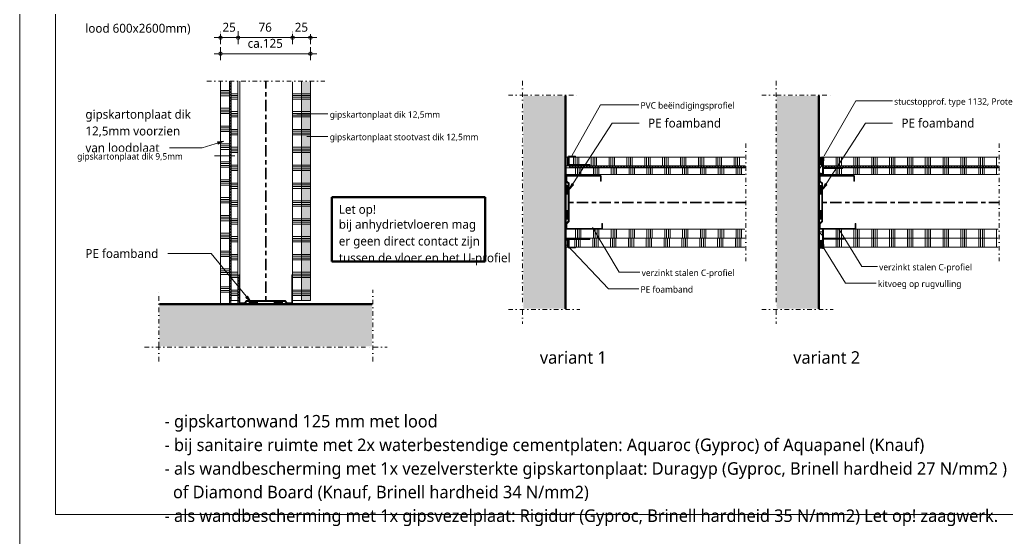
# Model space of a CAD drawing. Header units: millimetres. Extents: x -617 to 12931, y -7813 to -1363.
# Drawn here: x 4071 to 5454, y -2831 to -2105 of the extents above; entities that cross this region are included whole.
import ezdxf

# ---------------------------------------------------------------- set-up
doc = ezdxf.new("R2010")
doc.units = ezdxf.units.MM
for name, pattern in [('Center', [31.75, 6.35, -4.7625, 15.875, -4.7625]), ('Dash dot', [15.875, 6.35, -4.7625, 0, -4.7625]), ('Streep 2_2', [4, 2, -2])]:
    doc.linetypes.add(name, pattern=pattern)
for name, color, linetype, lineweight in [('A-ANNO-DIMS', 211, 'Continuous', 13), ('A-ANNO-DIMS-5', 211, 'Continuous', 13), ('A-ANNO-IDEN', 131, 'Continuous', 18), ('A-DETL', 90, 'Continuous', 13), ('A-DETL-CNTR', 5, 'Center', 35), ('A-DETL-GENF', 92, 'Continuous', 18), ('G-ANNO-TEXT', 231, 'Continuous', 13)]:
    doc.layers.add(name, color=color, linetype=linetype, lineweight=lineweight)
doc.styles.add('Segoe UI_2', font='segoeui.ttf', dxfattribs={"height": 9})
doc.styles.add('Segoe UI_3', font='segoeui.ttf', dxfattribs={"height": 12.5})
doc.styles.add('Segoe UI_4', font='segoeui.ttf', dxfattribs={"height": 17.5})
doc.dimstyles.new('2_5_mm', dxfattribs={"dimscale": 304.8, "dimtxt": 13.092049, "dimasz": 0.016404, "dimexe": 0.029528, "dimexo": 0.0625, "dimgap": 0.014764, "dimtad": 1, "dimdec": 0, "dimzin": 0, "dimdsep": 46, "dimtxsty": 'Segoe UI_3', "dimblk1": 'DOTBLANK', "dimblk2": 'DOTBLANK', "dimsah": 1, "dimcen": 0.09, "dimdle": 0.029528, "dimazin": 0, "dimtfac": 1, "dimtdec": 4, "dimtix": 1, "dimtmove": 0, "dimatfit": 3, "dimfxl": 0.029528, "dimfxlon": 1, "dimtvp": 1, "dimtfill": 1, "dimtolj": 1, "dimtzin": 0, "dimarcsym": 2})

# ---------------------------------------------------------------- blocks, each defined once
blk = doc.blocks.new('40  gipsplaat - D9_5-2957480-22_1 Principedetails metalstud')
at = {"layer": 'A-DETL-GENF', "lineweight": 13}
h = blk.add_hatch(dxfattribs=at)
h.set_pattern_fill('FP_191', color=256, style=0, pattern_type=2)
h.set_pattern_definition([(270, (2508.564, 4376.36), (25, 1e-15), []), (270, (2511.064, 4376.36), (25, 1e-15), []), (270, (2513.564, 4376.36), (25, 1e-15), []), (270, (2516.064, 4376.36), (25, 1e-15), [])])
h.paths.add_polyline_path([(0, 9.5), (0, 0), (306.5, 0), (306.5, 9.5), (127.8, 9.5)])
at = {"layer": 'A-DETL-GENF'}
for p, q in [((306.5, 9.5), (0, 9.5)), ((0, 9.5), (0, 0)), ((306.5, 9.5), (0, 9.5)), ((0, 9.5), (0, 0)), ((0, 0), (306.5, 0)), ((0, 0), (306.5, 0))]:
    blk.add_line(p, q, dxfattribs=at)
blk = doc.blocks.new('40  gipsplaat - D12_5-2957481-22_1 Principedetails metalstud')
at = {"layer": 'A-DETL-GENF', "lineweight": 13}
h = blk.add_hatch(dxfattribs=at)
h.set_pattern_fill('FP_192', color=256, style=0, pattern_type=2)
h.set_pattern_definition([(270, (2513.217, 4364.484), (25, 1e-15), []), (270, (2515.717, 4364.484), (25, 1e-15), []), (270, (2518.217, 4364.484), (25, 1e-15), []), (270, (2520.717, 4364.484), (25, 1e-15), [])])
h.paths.add_polyline_path([(0, 12.5), (0, 0), (311.2, 0), (311.2, 12.5), (132.5, 12.5)])
at = {"layer": 'A-DETL-GENF'}
for p, q in [((311.2, 12.5), (0, 12.5)), ((0, 12.5), (0, 0)), ((311.2, 12.5), (0, 12.5)), ((0, 12.5), (0, 0)), ((0, 0), (311.2, 0)), ((0, 0), (311.2, 0))]:
    blk.add_line(p, q, dxfattribs=at)
blk = doc.blocks.new('40  gipsplaat - D12_5-V149-22_1 Principedetails metalstud')
at = {"layer": 'A-DETL-GENF', "lineweight": 13}
h = blk.add_hatch(dxfattribs=at)
h.set_pattern_fill('FP_193', color=256, style=0, pattern_type=2)
h.set_pattern_definition([(270, (2508.564, 4465.484), (25, 1e-15), []), (270, (2511.064, 4465.484), (25, 1e-15), []), (270, (2513.564, 4465.484), (25, 1e-15), []), (270, (2516.064, 4465.484), (25, 1e-15), [])])
h.paths.add_polyline_path([(0, 0), (306.5, 0), (306.5, 12.5), (0, 12.5)])
at = {"layer": 'A-DETL-GENF'}
for p, q in [((36, 12.5), (0, 12.5)), ((0, 12.5), (0, 0)), ((0, 12.5), (0, 0)), ((0, 0), (306.5, 0)), ((306.5, 12.5), (36, 12.5)), ((306.5, 12.5), (36, 12.5))]:
    blk.add_line(p, q, dxfattribs=at)
blk = doc.blocks.new('40  gipsplaat - stootvast D12_5-V150-22_1 Principedetails metalstud')
at = {"layer": 'A-DETL-GENF'}
blk.add_hatch(color=256, dxfattribs=at).paths.add_polyline_path([(0, 12.5), (0, 0), (306.5, 0), (306.5, 12.5), (127.8, 12.5)])
at = {"layer": 'A-DETL-GENF', "lineweight": 13}
h = blk.add_hatch(dxfattribs=at)
h.set_pattern_fill('FP_194', color=256, style=0, pattern_type=2)
h.set_pattern_definition([(270, (2508.564, 4477.984), (25, 1e-15), []), (270, (2511.064, 4477.984), (25, 1e-15), []), (270, (2513.564, 4477.984), (25, 1e-15), []), (270, (2516.064, 4477.984), (25, 1e-15), [])])
h.paths.add_polyline_path([(0, 12.5), (0, 0), (306.5, 0), (306.5, 12.5), (127.8, 12.5)])
at = {"layer": 'A-DETL-GENF'}
for p, q in [((306.5, 12.5), (0, 12.5)), ((0, 12.5), (0, 0)), ((306.5, 12.5), (0, 12.5)), ((0, 12.5), (0, 0)), ((0, 0), (306.5, 0)), ((0, 0), (306.5, 0))]:
    blk.add_line(p, q, dxfattribs=at)
blk = doc.blocks.new('22 metalstud profiel - 75 mm hor-2069737-22_1 Principedetails metalstud')
at = {"layer": 'A-DETL-GENF'}
for points in [[(-29.5, 0), (-36.5, 0), (-37.5, -1), (-37.5, -40), (-36.5, -40), (-36.5, -1), (-29.9, -1), (-26.9, -4), (26.9, -4), (29.9, -1), (36.5, -1), (36.5, -40), (37.5, -40), (37.5, -1), (36.5, 0), (29.5, 0), (26.5, -3), (-26.5, -3)], [(-23.5, 1), (-23.5, -3), (-11.5, -3), (-11.5, 1)], [(11.5, 1), (11.5, -3), (23.5, -3), (23.5, 1)]]:
    blk.add_hatch(color=256, dxfattribs=at).paths.add_polyline_path(points)
for p, q in [((-36.5, 0), (-37.5, -1)), ((-29.5, 0), (-36.5, 0)), ((-26.5, -3), (-29.5, 0)), ((-23.5, 1), (-23.5, -3)), ((-11.5, -3), (-11.5, 1)), ((11.5, 1), (11.5, -3)), ((23.5, -3), (23.5, 1)), ((29.5, 0), (26.5, -3)), ((36.5, 0), (29.5, 0)), ((37.5, -1), (36.5, 0)), ((-37.5, -1), (-37.5, -40)), ((-36.5, -40), (-36.5, -1)), ((-36.5, -1), (-29.9, -1)), ((-29.9, -1), (-26.9, -4)), ((-26.9, -4), (26.9, -4)), ((26.5, -3), (-26.5, -3)), ((26.9, -4), (29.9, -1)), ((29.9, -1), (36.5, -1)), ((36.5, -1), (36.5, -40)), ((37.5, -40), (37.5, -1)), ((-37.5, -40), (-36.5, -40)), ((36.5, -40), (37.5, -40)), ((37.5, -40), (36.5, -40))]:
    blk.add_line(p, q, dxfattribs=at)
blk = doc.blocks.new('00 afbreeklijn 1 s l - Type 1-V18-22_1 Principedetails metalstud')
at = {"layer": 'A-DETL-GENF', "linetype": 'Dash dot'}
blk.add_line((145, 0), (-20, 0), dxfattribs=at)
blk = doc.blocks.new('30 loodslabbe - 2mm-2082885-22_1 Principedetails metalstud')
at = {"layer": 'A-DETL-GENF'}
for p, q in [((0, 2), (312.5, 2)), ((0, 0), (312.5, 0))]:
    blk.add_line(p, q, dxfattribs=at)
at = {"layer": 'A-DETL-GENF', "linetype": 'Streep 2_2', "lineweight": 50}
blk.add_line((0, 1), (312.5, 1), dxfattribs=at)
blk = doc.blocks.new('40  gipsplaat - D9_5-2957489-22_1 Principedetails metalstud')
at = {"layer": 'A-DETL-GENF', "lineweight": 13}
h = blk.add_hatch(dxfattribs=at)
h.set_pattern_fill('FP_199', color=256, style=0, pattern_type=2)
h.set_pattern_definition([(90, (-5185.437, 2322.223), (-25, 1e-15), []), (90, (-5182.937, 2322.223), (-25, 1e-15), []), (90, (-5180.437, 2322.223), (-25, 1e-15), []), (90, (-5177.937, 2322.223), (-25, 1e-15), [])])
h.paths.add_polyline_path([(0, 0), (246.5, 0), (246.5, 9.5), (0, 9.5), (0, 1.5)])
at = {"layer": 'A-DETL-GENF'}
for p, q in [((246.5, 9.5), (0, 9.5)), ((0, 9.5), (0, 2.4)), ((246.5, 9.5), (0, 9.5)), ((0, 2.4), (0, 0)), ((0, 2.4), (0, 0)), ((0, 0), (246.5, 0)), ((0, 0), (246.5, 0))]:
    blk.add_line(p, q, dxfattribs=at)
blk = doc.blocks.new('40  gipsplaat - D12_5-V155-22_1 Principedetails metalstud')
at = {"layer": 'A-DETL-GENF', "lineweight": 13}
h = blk.add_hatch(dxfattribs=at)
h.set_pattern_fill('FP_200', color=256, style=0, pattern_type=2)
h.set_pattern_definition([(90, (-5185.437, 2310.036), (-25, 1e-15), []), (90, (-5182.937, 2310.036), (-25, 1e-15), []), (90, (-5180.437, 2310.036), (-25, 1e-15), []), (90, (-5177.937, 2310.036), (-25, 1e-15), [])])
h.paths.add_polyline_path([(0, 0), (246.5, 0), (246.5, 12.5), (0, 12.5), (0, 0.3)])
at = {"layer": 'A-DETL-GENF'}
for p, q in [((246.5, 12.5), (0, 12.5)), ((0, 12.5), (0, 0)), ((246.5, 12.5), (0, 12.5)), ((0, 0), (246.5, 0)), ((0, 0), (246.5, 0))]:
    blk.add_line(p, q, dxfattribs=at)
blk = doc.blocks.new('40  gipsplaat - D12_5-V156-22_1 Principedetails metalstud')
at = {"layer": 'A-DETL-GENF', "lineweight": 13}
h = blk.add_hatch(dxfattribs=at)
h.set_pattern_fill('FP_201', color=256, style=0, pattern_type=2)
h.set_pattern_definition([(90, (-5185.437, 2411.036), (-25, 1e-15), []), (90, (-5182.937, 2411.036), (-25, 1e-15), []), (90, (-5180.437, 2411.036), (-25, 1e-15), []), (90, (-5177.937, 2411.036), (-25, 1e-15), [])])
h.paths.add_polyline_path([(47, 0), (246.5, 0), (246.5, 12.5), (0, 12.5), (0, 0), (46, 0)])
at = {"layer": 'A-DETL-GENF'}
for p, q in [((36, 12.5), (0, 12.5)), ((0, 12.5), (0, 7.8)), ((0, 12.5), (0, 7.8)), ((0, 7.8), (0, 0)), ((0, 7.8), (0, 0)), ((0, 0), (246.5, 0)), ((46, 12.5), (36, 12.5)), ((246.5, 12.5), (46, 12.5)), ((246.5, 12.5), (46, 12.5))]:
    blk.add_line(p, q, dxfattribs=at)
blk = doc.blocks.new('40  gipsplaat - D12_5-V157-22_1 Principedetails metalstud')
at = {"layer": 'A-DETL-GENF', "lineweight": 13}
h = blk.add_hatch(dxfattribs=at)
h.set_pattern_fill('FP_202', color=256, style=0, pattern_type=2)
h.set_pattern_definition([(90, (-5185.437, 2423.536), (-25, 1e-15), []), (90, (-5182.937, 2423.536), (-25, 1e-15), []), (90, (-5180.437, 2423.536), (-25, 1e-15), []), (90, (-5177.937, 2423.536), (-25, 1e-15), [])])
h.paths.add_polyline_path([(191.1, 0), (246.5, 0), (246.5, 12.5), (0, 12.5), (0, 0)])
at = {"layer": 'A-DETL-GENF'}
for p, q in [((246.5, 12.5), (0, 12.5)), ((0, 12.5), (0, 0)), ((246.5, 12.5), (0, 12.5)), ((0, 0), (246.5, 0)), ((0, 0), (246.5, 0))]:
    blk.add_line(p, q, dxfattribs=at)
blk = doc.blocks.new('22 metalstud profiel - 75 mm-2080821-22_1 Principedetails metalstud')
at = {"layer": 'A-DETL-GENF'}
for points in [[(-23.5, -3), (-11.5, -3), (-11.5, 1), (-23.5, 1)], [(11.5, -3), (23.5, -3), (23.5, 1), (11.5, 1)], [(-37.5, -50), (-36.5, -51), (-29.5, -51), (-29.5, -50), (-36.5, -50), (-36.5, -1), (-29.9, -1), (-26.9, -4), (26.9, -4), (29.9, -1), (36.5, -1), (36.5, -48), (29.5, -48), (29.5, -49), (36.5, -49), (37.5, -48), (37.5, -1), (36.5, 0), (29.5, 0), (26.5, -3), (-26.5, -3), (-29.5, 0), (-36.5, 0), (-37.5, -1)]]:
    blk.add_hatch(color=256, dxfattribs=at).paths.add_polyline_path(points)
for p, q in [((-36.5, 0), (-37.5, -1)), ((-29.5, 0), (-36.5, 0)), ((-26.5, -3), (-29.5, 0)), ((-23.5, 1), (-23.5, -3)), ((-11.5, -3), (-11.5, 1)), ((11.5, 1), (11.5, -3)), ((23.5, -3), (23.5, 1)), ((29.5, 0), (26.5, -3)), ((36.5, 0), (29.5, 0)), ((37.5, -1), (36.5, 0)), ((-37.5, -1), (-37.5, -50)), ((-36.5, -50), (-36.5, -1)), ((-36.5, -1), (-29.9, -1)), ((-29.9, -1), (-26.9, -4)), ((-26.9, -4), (26.9, -4)), ((26.5, -3), (-26.5, -3)), ((26.9, -4), (29.9, -1)), ((29.9, -1), (36.5, -1)), ((36.5, -1), (36.5, -48)), ((37.5, -48), (37.5, -1)), ((-37.5, -50), (-36.5, -51)), ((-29.5, -50), (-36.5, -50)), ((-36.5, -51), (-29.5, -51)), ((-29.5, -51), (-29.5, -50)), ((36.5, -48), (29.5, -48)), ((29.5, -48), (29.5, -49)), ((29.5, -49), (36.5, -49)), ((36.5, -49), (37.5, -48))]:
    blk.add_line(p, q, dxfattribs=at)
blk = doc.blocks.new('42 stucstopprofiel droogbouw - type 1131-V158-22_1 Principedetails metalstud')
at = {"layer": 'A-DETL-GENF', "lineweight": 35}
for p, q in [((0, 14), (-1, 14)), ((-1, 14), (-1, 9)), ((0, 1), (0, 14)), ((-30, 1), (0, 1))]:
    blk.add_line(p, q, dxfattribs=at)
blk = doc.blocks.new('42 stucstopprofiel droogbouw - type 1132-4980359-22_1 Principedetails metalstud')
at = {"layer": 'A-DETL-GENF', "lineweight": 35}
for p, q in [((-28, -1), (0, -1)), ((-1, -16.5), (-1, -11.5)), ((0, -1), (0, -16.5)), ((0, -16.5), (-1, -16.5))]:
    blk.add_line(p, q, dxfattribs=at)
blk = doc.blocks.new('40  gipsplaat - D9_5-2957490-22_1 Principedetails metalstud')
at = {"layer": 'A-DETL-GENF', "lineweight": 13}
h = blk.add_hatch(dxfattribs=at)
h.set_pattern_fill('FP_203', color=256, style=0, pattern_type=2)
h.set_pattern_definition([(90, (-4825.437, 2322.223), (-25, 1e-15), []), (90, (-4822.937, 2322.223), (-25, 1e-15), []), (90, (-4820.437, 2322.223), (-25, 1e-15), []), (90, (-4817.937, 2322.223), (-25, 1e-15), [])])
h.paths.add_polyline_path([(0, 0), (251.5, 0), (251.5, 9.5), (0, 9.5)])
at = {"layer": 'A-DETL-GENF'}
for p, q in [((251.5, 9.5), (0, 9.5)), ((0, 9.5), (0, 0)), ((251.5, 9.5), (0, 9.5)), ((0, 0), (251.5, 0)), ((0, 0), (251.5, 0))]:
    blk.add_line(p, q, dxfattribs=at)
blk = doc.blocks.new('40  gipsplaat - D12_5-V159-22_1 Principedetails metalstud')
at = {"layer": 'A-DETL-GENF', "lineweight": 13}
h = blk.add_hatch(dxfattribs=at)
h.set_pattern_fill('FP_204', color=256, style=0, pattern_type=2)
h.set_pattern_definition([(90, (-4828.437, 2310.036), (-25, 1e-15), []), (90, (-4825.937, 2310.036), (-25, 1e-15), []), (90, (-4823.437, 2310.036), (-25, 1e-15), []), (90, (-4820.937, 2310.036), (-25, 1e-15), [])])
h.paths.add_polyline_path([(2, 0), (248.5, 0), (248.5, 12.5), (2, 12.5), (2, 2), (31, 2), (31, 1), (1, 1), (1, 12.5), (0, 12.5), (0, 0), (1, 0)])
at = {"layer": 'A-DETL-GENF'}
for p, q in [((1, 12.5), (0, 12.5)), ((0, 12.5), (0, 0)), ((1, 12.5), (0, 12.5)), ((0, 0), (248.5, 0)), ((0, 0), (248.5, 0)), ((11, 12.5), (2, 12.5)), ((248.5, 12.5), (11, 12.5)), ((248.5, 12.5), (11, 12.5))]:
    blk.add_line(p, q, dxfattribs=at)
blk = doc.blocks.new('40  gipsplaat - D12_5-V160-22_1 Principedetails metalstud')
at = {"layer": 'A-DETL-GENF', "lineweight": 13}
h = blk.add_hatch(dxfattribs=at)
h.set_pattern_fill('FP_205', color=256, style=0, pattern_type=2)
h.set_pattern_definition([(90, (-4825.437, 2411.036), (-25, 1e-15), []), (90, (-4822.937, 2411.036), (-25, 1e-15), []), (90, (-4820.437, 2411.036), (-25, 1e-15), []), (90, (-4817.937, 2411.036), (-25, 1e-15), [])])
h.paths.add_polyline_path([(41, 0), (251.5, 0), (251.5, 12.5), (0, 12.5), (0, 0), (3, 0)])
at = {"layer": 'A-DETL-GENF'}
for p, q in [((2, 12.5), (0, 12.5)), ((2, 12.5), (0, 12.5)), ((0, 0), (1, 0)), ((1, 0), (3, 0)), ((41, 12.5), (2, 12.5)), ((3, 0), (251.5, 0)), ((51, 12.5), (41, 12.5)), ((251.5, 12.5), (51, 12.5)), ((251.5, 12.5), (51, 12.5))]:
    blk.add_line(p, q, dxfattribs=at)
blk = doc.blocks.new('40  gipsplaat - D12_5-V161-22_1 Principedetails metalstud')
at = {"layer": 'A-DETL-GENF', "lineweight": 13}
h = blk.add_hatch(dxfattribs=at)
h.set_pattern_fill('FP_206', color=256, style=0, pattern_type=2)
h.set_pattern_definition([(90, (-4826.437, 2423.536), (-25, 1e-15), []), (90, (-4823.937, 2423.536), (-25, 1e-15), []), (90, (-4821.437, 2423.536), (-25, 1e-15), []), (90, (-4818.937, 2423.536), (-25, 1e-15), [])])
h.paths.add_polyline_path([(2, 0), (3, 0), (3, 11.5), (33, 11.5), (33, 10.5), (4, 10.5), (4, 0), (250.5, 0), (250.5, 12.5), (2, 12.5), (2, 10.5)])
at = {"layer": 'A-DETL-GENF'}
for p, q in [((250.5, 12.5), (2, 12.5)), ((250.5, 12.5), (2, 12.5)), ((2, 0), (3, 0)), ((2, 0), (3, 0)), ((13, 0), (250.5, 0)), ((13, 0), (250.5, 0))]:
    blk.add_line(p, q, dxfattribs=at)
blk = doc.blocks.new('30 rugvulling kitvoeg - vierkante rugvulling-V162-22_1 Principedetails metalstud')
at = {"layer": 'A-DETL-GENF', "lineweight": 13}
h = blk.add_hatch(dxfattribs=at)
h.set_pattern_fill('FP_207', color=256, style=0, pattern_type=2)
h.set_pattern_definition([(45, (-4835.437, 2423.536), (-10.6066, 10.6066), []), (135, (-4835.437, 2423.536), (-10.6066, -10.6066), [])])
h.paths.add_polyline_path([(3, 0), (3, 12.5), (0, 12.5), (0, 0)])
at = {"layer": 'A-DETL-GENF'}
for p, q in [((3, 12.5), (0, 12.5)), ((0, 0), (3, 0)), ((3, 0), (3, 12.5))]:
    blk.add_line(p, q, dxfattribs=at)
blk = doc.blocks.new('42 PVC beëindigingsprofiel - Type 3741-2060503-22_1 Principedetails metalstud')
at = {"layer": 'A-DETL-GENF'}
for p, q in [((-2, 2), (-31, 2)), ((-31, 2), (-31, 1)), ((-31, 1), (-1, 1)), ((-1, 13.5), (-11, 13.5)), ((-11, 13.5), (-11, 12.5)), ((-11, 12.5), (-2, 12.5)), ((-2, 12.5), (-2, 2)), ((-1, 1), (-1, 13.5))]:
    blk.add_line(p, q, dxfattribs=at)
blk = doc.blocks.new('42 PVC beëindigingsprofiel - Type 3741-4977620-22_1 Principedetails metalstud')
at = {"layer": 'A-DETL-GENF'}
for p, q in [((-1, -1), (-31, -1)), ((-31, -1), (-31, -2)), ((-31, -2), (-2, -2)), ((-2, -12.5), (-11, -12.5)), ((-11, -12.5), (-11, -13.5)), ((-11, -13.5), (-1, -13.5)), ((-2, -2), (-2, -12.5)), ((-1, -13.5), (-1, -1))]:
    blk.add_line(p, q, dxfattribs=at)
blk = doc.blocks.new('30 rugvulling kitvoeg - vierkante rugvulling-V163-22_1 Principedetails metalstud')
at = {"layer": 'A-DETL-GENF', "lineweight": 13}
h = blk.add_hatch(dxfattribs=at)
h.set_pattern_fill('FP_208', color=256, style=0, pattern_type=2)
h.set_pattern_definition([(45, (-4835.437, 2310.036), (-10.6066, 10.6066), []), (135, (-4835.437, 2310.036), (-10.6066, -10.6066), [])])
h.paths.add_polyline_path([(3, 0), (3, 12.5), (0, 12.5), (0, 0)])
at = {"layer": 'A-DETL-GENF'}
for p, q in [((3, 12.5), (0, 12.5)), ((0, 0), (3, 0)), ((3, 0), (3, 12.5))]:
    blk.add_line(p, q, dxfattribs=at)
blk = doc.blocks.new('30 loodslabbe - 2mm-2082908-22_1 Principedetails metalstud')
at = {"layer": 'A-DETL-GENF'}
for p, q in [((0, 2), (247.5, 2)), ((0, 0), (247.5, 0))]:
    blk.add_line(p, q, dxfattribs=at)
at = {"layer": 'A-DETL-GENF', "linetype": 'Streep 2_2', "lineweight": 50}
blk.add_line((0, 1), (247.5, 1), dxfattribs=at)
blk = doc.blocks.new('30 loodslabbe - 2mm-2082895-22_1 Principedetails metalstud')
at = {"layer": 'A-DETL-GENF'}
for p, q in [((0, 2), (47, 2)), ((0, 0), (47, 0))]:
    blk.add_line(p, q, dxfattribs=at)
at = {"layer": 'A-DETL-GENF', "linetype": 'Streep 2_2', "lineweight": 50}
blk.add_line((0, 1), (47, 1), dxfattribs=at)
blk = doc.blocks.new('30 loodslabbe - 2mm-2082896-22_1 Principedetails metalstud')
at = {"layer": 'A-DETL-GENF'}
for p, q in [((0, 2), (40, 2)), ((0, 0), (40, 0))]:
    blk.add_line(p, q, dxfattribs=at)
at = {"layer": 'A-DETL-GENF', "linetype": 'Streep 2_2', "lineweight": 50}
blk.add_line((0, 1), (40, 1), dxfattribs=at)
blk = doc.blocks.new('30 kitvoeg op rugvulling - holle kitvoeg 5mm-4457898-22_1 Principedetails metalstud')
at = {"layer": 'A-DETL-GENF', "lineweight": 13}
blk.add_hatch(color=256, dxfattribs=at).paths.add_polyline_path([(5, 0), (3.3, -0.4), (1.7, -0.4), (0, 0), (0, -12.2), (0.6, -11.6), (1.3, -11.2), (2.1, -11), (2.9, -11), (3.7, -11.2), (4.4, -11.6), (5, -12.2), (5, -11)])
h = blk.add_hatch(dxfattribs=at)
h.set_pattern_fill('FP_212', color=256, style=0, pattern_type=2)
h.set_pattern_definition([(225, (5195.437, -2425.557), (10.6066, -10.6066), []), (315, (5195.437, -2425.557), (10.6066, 10.6066), [])])
h.paths.add_polyline_path([(2.1, -11), (1.3, -11.2), (0.6, -11.6), (0, -12.2), (0, -22.3), (0.6, -22.8), (1.3, -23.2), (2.1, -23.4), (2.9, -23.4), (3.7, -23.2), (4.4, -22.8), (5, -22.3), (5, -12.2), (4.4, -11.6), (3.7, -11.2), (2.9, -11)])
at = {"layer": 'A-DETL-GENF'}
blk.add_line((0, 0), (0, -12.2), dxfattribs=at)
at = {"layer": 'A-DETL-GENF', "lineweight": 13}
blk.add_line((0, -12.2), (0, -22.3), dxfattribs=at)
for centre, start, end in [((2.5, -14.4), 41.4096, 138.5904), ((2.5, -20.1), 221.4096, 318.5904)]:
    blk.add_arc(centre, 3.33, start, end, dxfattribs=at)
at = {"layer": 'A-DETL-GENF'}
blk.add_open_spline([(5, 0), (4.4, -0.2), (3.3, -0.5), (1.7, -0.5), (0.6, -0.2), (0, 0)], degree=3, dxfattribs=at)
blk = doc.blocks.new('30 kitvoeg op rugvulling - holle kitvoeg 5mm-4457899-22_1 Principedetails metalstud')
at = {"layer": 'A-DETL-GENF', "lineweight": 13}
h = blk.add_hatch(dxfattribs=at)
h.set_pattern_fill('FP_213', color=256, style=0, pattern_type=2)
h.set_pattern_definition([(225, (5195.437, -2297.536), (10.6066, -10.6066), []), (315, (5195.437, -2297.536), (10.6066, 10.6066), [])])
h.paths.add_polyline_path([(2.1, 23.4), (1.3, 23.2), (0.6, 22.8), (0, 22.3), (0, 12.2), (0.6, 11.6), (1.3, 11.2), (2.1, 11), (2.9, 11), (3.7, 11.2), (4.4, 11.6), (5, 12.2), (5, 22.3), (4.4, 22.8), (3.7, 23.2), (2.9, 23.4)])
blk.add_hatch(color=256, dxfattribs=at).paths.add_polyline_path([(0, 12.2), (0, 0), (1.7, 0.4), (3.3, 0.4), (5, 0), (5, 12.2), (4.4, 11.6), (3.7, 11.2), (2.9, 11), (2.1, 11), (1.3, 11.2), (0.6, 11.6)])
blk.add_line((0, 22.3), (0, 12.2), dxfattribs=at)
at = {"layer": 'A-DETL-GENF'}
blk.add_line((0, 12.2), (0, 0), dxfattribs=at)
at = {"layer": 'A-DETL-GENF', "lineweight": 13}
for centre, start, end in [((2.5, 20.1), 41.4096, 138.5904), ((2.5, 14.4), 221.4096, 318.5904)]:
    blk.add_arc(centre, 3.33, start, end, dxfattribs=at)
at = {"layer": 'A-DETL-GENF'}
blk.add_open_spline([(0, 0), (0.6, 0.2), (1.7, 0.5), (3.3, 0.5), (4.4, 0.2), (5, 0)], degree=3, dxfattribs=at)
blk = doc.blocks.new('23 vloerweergave - 23 DI vloerweergave s e-2127734-22_1 Principedetails metalstud')
at = {"layer": 'A-DETL-GENF', "linetype": 'Dash dot'}
blk.add_hatch(color=256, dxfattribs=at).paths.add_polyline_path([(149, 0), (149, 59), (-149, 59), (-149, 0)])
for p, q in [((-150, 80), (-150, -20)), ((150, 80), (150, 61)), ((-151, 60), (-170, 60)), ((170, 60), (-149, 60)), ((150, 59), (150, -20))]:
    blk.add_line(p, q, dxfattribs=at)
at = {"layer": 'A-DETL-GENF', "lineweight": 50}
blk.add_line((-149, 0), (149, 0), dxfattribs=at)
blk = doc.blocks.new('30 loodslabbe - 2mm-2084139-22_1 Principedetails metalstud')
at = {"layer": 'A-DETL-GENF'}
for p, q in [((0, 2), (41, 2)), ((0, 0), (41, 0))]:
    blk.add_line(p, q, dxfattribs=at)
at = {"layer": 'A-DETL-GENF', "linetype": 'Streep 2_2', "lineweight": 50}
blk.add_line((0, 1), (41, 1), dxfattribs=at)
blk = doc.blocks.new('DIMBLOCK73-22_1 Principedetails metalstud')
at = {"layer": 'A-ANNO-DIMS-5'}
for p, q in [((4352, -2152.9), (4352, -2143.9)), ((4478, -2152.9), (4478, -2143.9)), ((4343, -2152.9), (4487, -2152.9)), ((4352, -2152.9), (4352, -2161.9)), ((4478, -2152.9), (4478, -2161.9))]:
    blk.add_line(p, q, dxfattribs=at)
for centre in [(4352, -2152.9), (4478, -2152.9)]:
    blk.add_circle(centre, 2.5, dxfattribs=at)
at = {"layer": 'A-ANNO-DIMS-5', "color": 0, "insert": (4390.1, -2132.1), "char_height": 12.5, "width": 59.7, "attachment_point": 1, "line_spacing_factor": 1.142579, "style": 'Segoe UI_3', "bg_fill": 3, "box_fill_scale": 1.25, "bg_fill_color": 9, "bg_fill_true_color": 13158600, "bg_fill_transparency": 0}
blk.add_mtext('ca.125', dxfattribs=at)
blk = doc.blocks.new('_DotBlank')
at = {"color": 0, "linetype": 'ByBlock', "lineweight": -2}
blk.add_line((-0.5, 0), (-1, 0), dxfattribs=at)
blk.add_circle((0, 0), 0.5, dxfattribs=at)
blk = doc.blocks.new('DIMBLOCK74-22_1 Principedetails metalstud')
at = {"layer": 'A-ANNO-DIMS-5'}
for p, q in [((4343, -2130.4), (4376.7, -2130.4)), ((4352, -2130.4), (4352, -2121.4)), ((4352, -2130.4), (4352, -2139.4)), ((4376.7, -2130.4), (4376.7, -2121.4)), ((4376.7, -2130.4), (4376.7, -2139.4))]:
    blk.add_line(p, q, dxfattribs=at)
for centre in [(4352, -2130.4), (4376.7, -2130.4)]:
    blk.add_circle(centre, 2.5, dxfattribs=at)
at = {"layer": 'A-ANNO-DIMS-5', "color": 0, "insert": (4354.8, -2109.6), "char_height": 12.5, "width": 22.852, "attachment_point": 1, "line_spacing_factor": 1.142579, "style": 'Segoe UI_3', "bg_fill": 3, "box_fill_scale": 1.25, "bg_fill_color": 9, "bg_fill_true_color": 13158600, "bg_fill_transparency": 0}
blk.add_mtext('25', dxfattribs=at)
blk = doc.blocks.new('DIMBLOCK75-22_1 Principedetails metalstud')
at = {"layer": 'A-ANNO-DIMS-5'}
for p, q in [((4376.7, -2130.4), (4376.7, -2121.4)), ((4376.7, -2130.4), (4453, -2130.4)), ((4376.7, -2130.4), (4376.7, -2139.4)), ((4453, -2130.4), (4453, -2121.4)), ((4453, -2130.4), (4453, -2139.4))]:
    blk.add_line(p, q, dxfattribs=at)
for centre in [(4376.7, -2130.4), (4453, -2130.4)]:
    blk.add_circle(centre, 2.5, dxfattribs=at)
at = {"layer": 'A-ANNO-DIMS-5', "color": 0, "insert": (4405.3, -2109.6), "char_height": 12.5, "width": 22.852, "attachment_point": 1, "line_spacing_factor": 1.142579, "style": 'Segoe UI_3', "bg_fill": 3, "box_fill_scale": 1.25, "bg_fill_color": 9, "bg_fill_true_color": 13158600, "bg_fill_transparency": 0}
blk.add_mtext('76', dxfattribs=at)
blk = doc.blocks.new('DIMBLOCK76-22_1 Principedetails metalstud')
at = {"layer": 'A-ANNO-DIMS-5'}
for p, q in [((4453, -2130.4), (4453, -2121.4)), ((4453, -2130.4), (4487, -2130.4)), ((4453, -2130.4), (4453, -2139.4)), ((4478, -2130.4), (4478, -2121.4)), ((4478, -2130.4), (4478, -2139.4))]:
    blk.add_line(p, q, dxfattribs=at)
for centre in [(4453, -2130.4), (4478, -2130.4)]:
    blk.add_circle(centre, 2.5, dxfattribs=at)
at = {"layer": 'A-ANNO-DIMS-5', "color": 0, "insert": (4456, -2109.6), "char_height": 12.5, "width": 22.852, "attachment_point": 1, "line_spacing_factor": 1.142579, "style": 'Segoe UI_3', "bg_fill": 3, "box_fill_scale": 1.25, "bg_fill_color": 9, "bg_fill_true_color": 13158600, "bg_fill_transparency": 0}
blk.add_mtext('25', dxfattribs=at)

msp = doc.modelspace()

# ---------------------------------------------------------------- hatches: boundary and pattern name
at = {"layer": 'G-ANNO-TEXT'}
for points in [[(4356.8, -2275.3), (4347.7, -2276.4), (4348.6, -2279.4)], [(4840.6, -2343.2), (4846.8, -2336.5), (4844.2, -2334.8)], [(5195.6, -2343.2), (5201.8, -2336.5), (5199.2, -2334.8)], [(4394.3, -2500.4), (4389.8, -2492.4), (4387.3, -2494.4)]]:
    msp.add_hatch(color=7, dxfattribs=at).paths.add_polyline_path(points)

# ---------------------------------------------------------------- linework, layer by layer
at = {"layer": 'A-ANNO-IDEN'}
for p, q in [((4844.4, -2295.7), (4884.4, -2224.5)), ((4884.4, -2224.5), (4940.6, -2224.5)), ((5198, -2295.7), (5242.2, -2219)), ((5242.2, -2219), (5295.9, -2219)), ((4459.1, -2237.2), (4505.1, -2237.2)), ((4473, -2268.7), (4505.1, -2268.7)), ((4372.1, -2295.8), (4308.3, -2295.8)), ((4873.2, -2396.1), (4910.8, -2458.8)), ((5218.1, -2397.4), (5250.7, -2450.9)), ((4837.3, -2420.6), (4895.6, -2482.1)), ((5192.8, -2417.7), (5227.7, -2474.2)), ((4910.8, -2458.8), (4942.1, -2458.8)), ((5250.7, -2450.9), (5274.9, -2450.9)), ((5227.7, -2474.2), (5273.4, -2474.2)), ((4895.6, -2482.1), (4940.6, -2482.1))]:
    msp.add_line(p, q, dxfattribs=at)
at = {"layer": 'A-DETL', "lineweight": 18}
for p, q in [((4070.7, -2848.2), (4070.7, -1363.2)), ((4120.7, -2798.2), (4120.7, -1523.2)), ((4379, -2191.2), (4379, -2503.6)), ((4120.7, -2798.2), (6120.7, -2798.2))]:
    msp.add_line(p, q, dxfattribs=at)
at = {"layer": 'A-DETL', "lineweight": 50}
for p, q in [((4508, -2353.6), (4508, -2443.6)), ((4723, -2353.6), (4508, -2353.6)), ((4723, -2443.6), (4723, -2353.6)), ((4508, -2443.6), (4723, -2443.6))]:
    msp.add_line(p, q, dxfattribs=at)
at = {"layer": 'A-DETL-CNTR'}
for p, q in [((4415.5, -2498.6), (4415.5, -2192.1)), ((4840.4, -2361), (5087, -2361)), ((5195.4, -2361), (5442, -2361))]:
    msp.add_line(p, q, dxfattribs=at)
at = {"layer": 'G-ANNO-TEXT', "color": 250}
for p, q in [((4840.6, -2343.2), (4901, -2249.9)), ((4901, -2249.9), (4938.7, -2249.9)), ((5195.6, -2343.2), (5256, -2249.9)), ((5256, -2249.9), (5293.7, -2249.9)), ((4356.8, -2275.3), (4326.2, -2284.6)), ((4356.8, -2275.3), (4347.7, -2276.4)), ((4347.7, -2276.4), (4348.6, -2279.4)), ((4348.6, -2279.4), (4356.8, -2275.3)), ((4326.2, -2284.6), (4280.7, -2284.6)), ((4844.2, -2334.8), (4840.6, -2343.2)), ((4840.6, -2343.2), (4846.8, -2336.5)), ((4846.8, -2336.5), (4844.2, -2334.8)), ((5199.2, -2334.8), (5195.6, -2343.2)), ((5195.6, -2343.2), (5201.8, -2336.5)), ((5201.8, -2336.5), (5199.2, -2334.8)), ((4278.7, -2432.6), (4278.4, -2432.6)), ((4338.9, -2432.6), (4278.7, -2432.6)), ((4394.3, -2500.4), (4338.9, -2432.6)), ((4389.8, -2492.4), (4387.3, -2494.4)), ((4387.3, -2494.4), (4394.3, -2500.4)), ((4394.3, -2500.4), (4389.8, -2492.4))]:
    msp.add_line(p, q, dxfattribs=at)

# ---------------------------------------------------------------- block references
at = {"layer": 'A-DETL-GENF', "linetype": 'Dash dot'}
for name, p, rotation in [('00 afbreeklijn 1 s l - Type 1-V18-22_1 Principedetails metalstud', (4478, -2191.1), 180), ('23 vloerweergave - 23 DI vloerweergave s e-2127734-22_1 Principedetails metalstud', (4835.4, -2361), 89.99999999999991), ('23 vloerweergave - 23 DI vloerweergave s e-2127734-22_1 Principedetails metalstud', (5190.4, -2361), 89.99999999999991), ('00 afbreeklijn 1 s l - Type 1-V18-22_1 Principedetails metalstud', (5088, -2423.5), 89.99999999999991), ('00 afbreeklijn 1 s l - Type 1-V18-22_1 Principedetails metalstud', (5443, -2423.5), 89.99999999999991), ('23 vloerweergave - 23 DI vloerweergave s e-2127734-22_1 Principedetails metalstud', (4415.5, -2503.6), 180)]:
    msp.add_blockref(name, p, dxfattribs=dict(at, rotation=rotation))
at = {"layer": 'A-DETL-GENF'}
for name, p, rotation in [('40  gipsplaat - D12_5-2957481-22_1 Principedetails metalstud', (4364.5, -2503.2), 90.00000000000115), ('30 loodslabbe - 2mm-2082885-22_1 Principedetails metalstud', (4366.7, -2503.6), 89.99999999999991), ('40  gipsplaat - D9_5-2957480-22_1 Principedetails metalstud', (4376.4, -2498.6), 90.00000000000134), ('40  gipsplaat - D12_5-V149-22_1 Principedetails metalstud', (4465.5, -2498.6), 90.00000000000018), ('40  gipsplaat - stootvast D12_5-V150-22_1 Principedetails metalstud', (4478, -2498.6), 90.00000000000018), ('42 PVC beëindigingsprofiel - Type 3741-4977620-22_1 Principedetails metalstud', (4838.4, -2310), 180), ('22 metalstud profiel - 75 mm-2080821-22_1 Principedetails metalstud', (4836.4, -2361), 89.99999999999991), ('22 metalstud profiel - 75 mm-2080821-22_1 Principedetails metalstud', (5191.4, -2361), 89.99999999999991), ('42 PVC beëindigingsprofiel - Type 3741-2060503-22_1 Principedetails metalstud', (4838.4, -2411), 180), ('30 loodslabbe - 2mm-2084139-22_1 Principedetails metalstud', (4378.4, -2503.6), 89.99999999999991), ('22 metalstud profiel - 75 mm hor-2069737-22_1 Principedetails metalstud', (4415.5, -2502.6), 180)]:
    msp.add_blockref(name, p, dxfattribs=dict(at, rotation=rotation))
for name, p in [('30 rugvulling kitvoeg - vierkante rugvulling-V163-22_1 Principedetails metalstud', (4835.4, -2310)), ('40  gipsplaat - D12_5-V159-22_1 Principedetails metalstud', (4838.4, -2310)), ('30 loodslabbe - 2mm-2082908-22_1 Principedetails metalstud', (4840.4, -2312.4)), ('40  gipsplaat - D12_5-V155-22_1 Principedetails metalstud', (5195.4, -2310)), ('30 loodslabbe - 2mm-2082908-22_1 Principedetails metalstud', (5195.4, -2312.4)), ('40  gipsplaat - D9_5-2957490-22_1 Principedetails metalstud', (4835.4, -2322.2)), ('30 loodslabbe - 2mm-2082895-22_1 Principedetails metalstud', (4837.4, -2324.1)), ('30 loodslabbe - 2mm-2082896-22_1 Principedetails metalstud', (5190.4, -2323.9)), ('40  gipsplaat - D9_5-2957489-22_1 Principedetails metalstud', (5195.4, -2322.2)), ('40  gipsplaat - D12_5-V160-22_1 Principedetails metalstud', (4835.4, -2411)), ('40  gipsplaat - D12_5-V156-22_1 Principedetails metalstud', (5195.4, -2411)), ('30 rugvulling kitvoeg - vierkante rugvulling-V162-22_1 Principedetails metalstud', (4835.4, -2423.5)), ('40  gipsplaat - D12_5-V161-22_1 Principedetails metalstud', (4836.4, -2423.5)), ('40  gipsplaat - D12_5-V157-22_1 Principedetails metalstud', (5195.4, -2423.5))]:
    msp.add_blockref(name, p, dxfattribs=at)
at = {"layer": 'A-DETL-GENF', "lineweight": 13, "rotation": 180}
for name, p in [('30 kitvoeg op rugvulling - holle kitvoeg 5mm-4457899-22_1 Principedetails metalstud', (5195.4, -2297.5)), ('30 kitvoeg op rugvulling - holle kitvoeg 5mm-4457898-22_1 Principedetails metalstud', (5195.4, -2425.6))]:
    msp.add_blockref(name, p, dxfattribs=at)
at = {"layer": 'A-DETL-GENF', "lineweight": 35, "rotation": 180}
for name, p in [('42 stucstopprofiel droogbouw - type 1132-4980359-22_1 Principedetails metalstud', (5196.1, -2314.3)), ('42 stucstopprofiel droogbouw - type 1131-V158-22_1 Principedetails metalstud', (5196.1, -2411))]:
    msp.add_blockref(name, p, dxfattribs=at)

# ---------------------------------------------------------------- texts
at = {"layer": 'G-ANNO-TEXT', "color": 7, "attachment_point": 1}
for s, insert, char_height, width, style in [('lood 600x2600mm)', (4162.7, -2111), 12.5, 182.785, 'Segoe UI_3'), ('gipskartonplaat dik ', (4162.7, -2231.4), 12.5, 183.186, 'Segoe UI_3'), ('12,5mm voorzien ', (4162.7, -2254.8), 12.5, 168.354, 'Segoe UI_3'), ('PE foamband', (4951.2, -2243.7), 12.5, 125.063, 'Segoe UI_3'), ('PE foamband', (5306.2, -2243.7), 12.5, 125.063, 'Segoe UI_3'), ('van loodplaat', (4162.7, -2278.3), 12.5, 127.869, 'Segoe UI_3'), ('Let op!', (4517.8, -2364.5), 12.5, 65.338, 'Segoe UI_3'), ('bij anhydrietvloeren mag', (4517.8, -2385.4), 12.5, 234.494, 'Segoe UI_3'), ('er geen direct contact zijn', (4517.8, -2408.9), 12.5, 243.312, 'Segoe UI_3'), ('PE foamband', (4162.7, -2426.4), 12.5, 125.063, 'Segoe UI_3'), ('tussen de vloer en het U-profiel', (4517.8, -2432.4), 12.5, 297.025, 'Segoe UI_3'), ('variant 1', (4799.5, -2569.4), 17.5, 113.84, 'Segoe UI_4'), ('variant 2', (5154.5, -2569.4), 17.5, 113.84, 'Segoe UI_4'), ('- gipskartonwand 125 mm met lood', (4273.6, -2658.6), 17.5, 477.806, 'Segoe UI_4'), ('- bij sanitaire ruimte met 2x waterbestendige cementplaten: Aquaroc (Gyproc) of Aquapanel (Knauf)', (4273.6, -2691.7), 17.5, 1316.772, 'Segoe UI_4'), ('- als wandbescherming met 1x vezelversterkte gipskartonplaat: Duragyp (Gyproc, Brinell hardheid 27 N/mm2 )', (4273.6, -2724.8), 17.5, 1455.063, 'Segoe UI_4'), ('  of Diamond Board (Knauf, Brinell hardheid 34 N/mm2)', (4273.6, -2757.8), 17.5, 736.751, 'Segoe UI_4'), ('- als wandbescherming met 1x gipsvezelplaat: Rigidur (Gyproc, Brinell hardheid 35 N/mm2) Let op! zaagwerk.', (4273.6, -2790.9), 17.5, 1444.24, 'Segoe UI_4')]:
    msp.add_mtext(s, dxfattribs=dict(at, insert=insert, char_height=char_height, width=width, style=style))

# ---------------------------------------------------------------- dimensions: what is measured, and where the dimension line sits
at = {"layer": 'A-ANNO-DIMS'}
dim = msp.add_linear_dim(base=(4478, -2152.9), p1=(4352, -2143.9), p2=(4478, -2143.9), text='ca.125', dimstyle='2_5_mm', override={"dimpost": '<>', "dimfxl": 126}, dxfattribs=at)
dim.commit()
dim.dimension.update_dxf_attribs({"geometry": 'DIMBLOCK73-22_1 Principedetails metalstud', "text_midpoint": (4415, -2141.9)})

# ---------------------------------------------------------------- next in the draw order: texts
at = {"layer": 'A-ANNO-IDEN', "lineweight": 13, "char_height": 9, "attachment_point": 1, "style": 'Segoe UI_2', "bg_fill": 3, "box_fill_scale": 1.25, "bg_fill_color": 9, "bg_fill_true_color": 13158600, "bg_fill_transparency": 0}
for s, insert, width in [('stucstopprof. type 1132, Protektor', (5295.9, -2215.3), 242.911), ('PVC beëindigingsprofiel', (4940.6, -2220.8), 171.962), ('gipskartonplaat dik 12,5mm', (4505.1, -2233.5), 198.818), ('gipskartonplaat stootvast dik 12,5mm', (4505.1, -2265), 267.764), ('gipskartonplaat dik 9,5mm', (4151.2, -2292.1), 190), ('verzinkt stalen C-profiel', (5274.9, -2447.2), 169.156), ('verzinkt stalen C-profiel', (4942.1, -2455.1), 169.156), ('PE foamband', (4940.6, -2478.4), 93.797), ('kitvoeg op rugvulling', (5273.4, -2470.5), 152.321)]:
    msp.add_mtext(s, dxfattribs=dict(at, insert=insert, width=width))

# ---------------------------------------------------------------- next in the draw order: dimensions: what is measured, and where the dimension line sits
at = {"layer": 'A-ANNO-DIMS'}
dim = msp.add_linear_dim(base=(4376.7, -2130.4), p1=(4352, -2121.4), p2=(4376.7, -2121.4), dimstyle='2_5_mm', override={"dimpost": '<>', "dimfxl": 24.6875}, dxfattribs=at)
dim.commit()
dim.dimension.update_dxf_attribs({"geometry": 'DIMBLOCK74-22_1 Principedetails metalstud', "text_midpoint": (4364.3, -2119.5)})

# ---------------------------------------------------------------- next in the draw order: dimensions: what is measured, and where the dimension line sits
dim = msp.add_linear_dim(base=(4453, -2130.4), p1=(4376.7, -2121.4), p2=(4453, -2121.4), dimstyle='2_5_mm', override={"dimpost": '<>', "dimfxl": 76.3125}, dxfattribs=at)
dim.commit()
dim.dimension.update_dxf_attribs({"geometry": 'DIMBLOCK75-22_1 Principedetails metalstud', "text_midpoint": (4414.8, -2119.5)})

# ---------------------------------------------------------------- next in the draw order: dimensions: what is measured, and where the dimension line sits
dim = msp.add_linear_dim(base=(4478, -2130.4), p1=(4453, -2121.4), p2=(4478, -2121.4), dimstyle='2_5_mm', override={"dimpost": '<>', "dimfxl": 25}, dxfattribs=at)
dim.commit()
dim.dimension.update_dxf_attribs({"geometry": 'DIMBLOCK76-22_1 Principedetails metalstud', "text_midpoint": (4465.5, -2119.5)})

doc.saveas('drawing.dxf')
